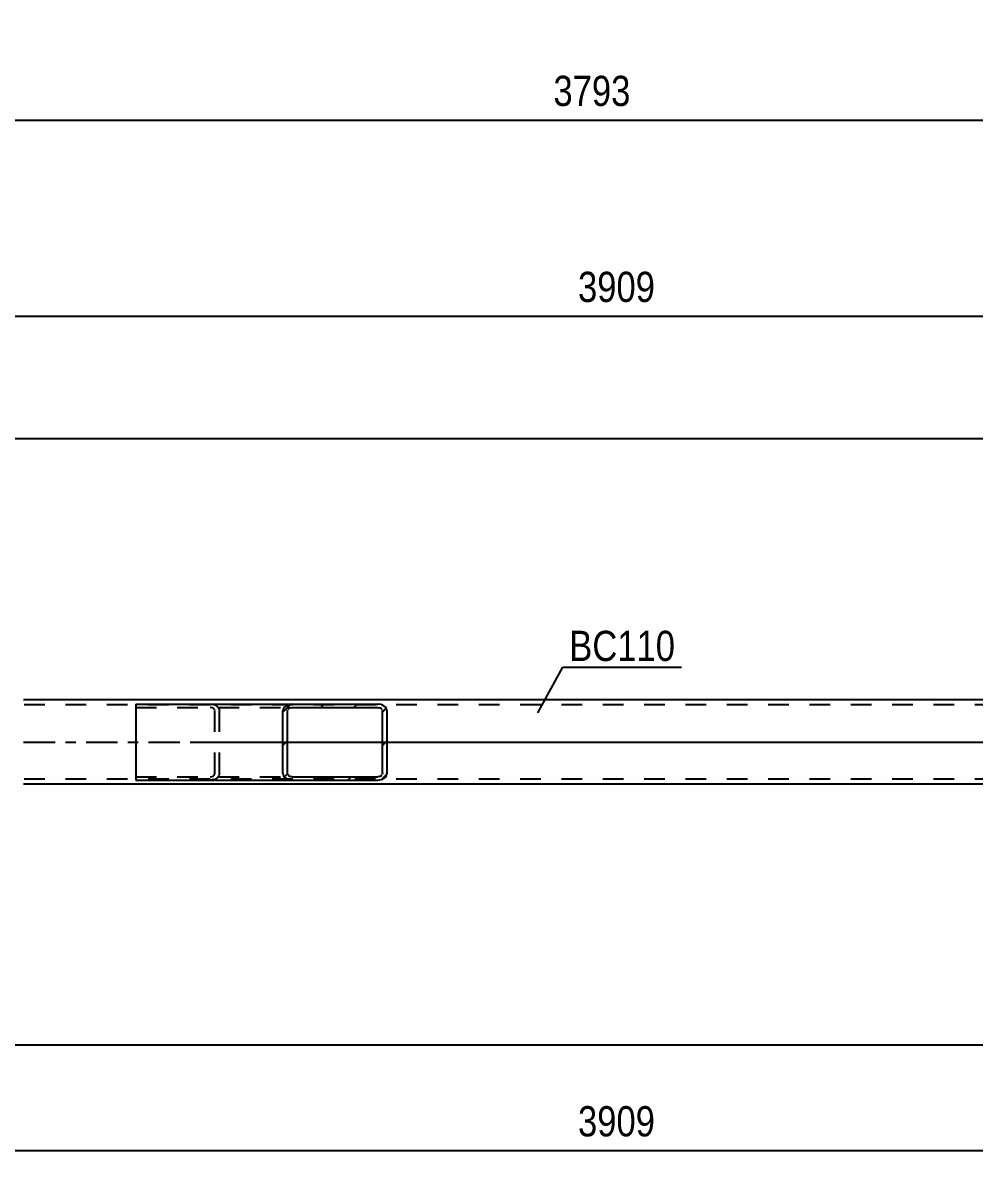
# Model space of a CAD drawing. Header units: millimetres. Extents: x -156 to 1033, y -616 to 225.
# Drawn here: x -64.5 to 25.8, y -314.2 to -204.9 of the extents above; entities that cross this region are included whole.
import ezdxf

# ---------------------------------------------------------------- set-up
doc = ezdxf.new("R2010")
doc.units = ezdxf.units.MM
doc.linetypes.add('DXK_LINE_DOT2', pattern=[3.9198, 1.9599, -1.9599])
doc.linetypes.add('DXK_LINE_DOT3', pattern=[5.9187, 2.979, -0.9799, 0.9799, -0.9799])
doc.styles.add('Arial Narrow', font='ARIALN.TTF', dxfattribs={"height": 0.2})

# ---------------------------------------------------------------- blocks, each defined once
blk = doc.blocks.new('Part-404205526-5408 - 5400')
at = {"color": 2, "linetype": 'Continuous'}
for p, q in [((861.78, -269.1), (-64.42, -269.1)), ((861.78, -277.1), (-64.42, -277.1))]:
    blk.add_line(p, q, dxfattribs=at)
at = {"color": 7, "linetype": 'DXK_LINE_DOT2'}
for p, q in [((866.58, -269.58), (-64.42, -269.58)), ((866.58, -276.62), (-64.42, -276.62))]:
    blk.add_line(p, q, dxfattribs=at)
at = {"color": 7, "linetype": 'DXK_LINE_DOT3'}
blk.add_line((-64.42, -273.1), (866.58, -273.1), dxfattribs=at)
blk = doc.blocks.new('Part-404205526-5601 - 5400')
at = {"linetype": 'Continuous'}
h = blk.add_hatch(dxfattribs=at)
h.set_pattern_fill('', scale=0.7, style=0, pattern_type=0)
h.set_pattern_definition([(45, (-30.4934, -276.6537), (-1.57154, 1.57154), [])])
h.paths.add_polyline_path([(-30.83, -276.7), (-30.49, -276.65), (-30.21, -276.51), (-30.02, -276.31), (-29.95, -276.06), (-29.95, -270.14), (-30.02, -269.9), (-30.21, -269.69), (-30.49, -269.55), (-30.83, -269.5), (-38.96, -269.5), (-39.29, -269.55), (-39.58, -269.69), (-39.77, -269.9), (-39.83, -270.14), (-39.83, -276.06), (-39.77, -276.31), (-39.58, -276.51), (-39.29, -276.65), (-38.96, -276.7)])
h.paths.add_polyline_path([(-39.12, -276.36), (-39.27, -276.29), (-39.36, -276.18), (-39.4, -276.06), (-39.4, -270.14), (-39.36, -270.02), (-39.27, -269.92), (-39.12, -269.85), (-38.96, -269.82), (-30.83, -269.82), (-30.66, -269.85), (-30.52, -269.92), (-30.42, -270.02), (-30.39, -270.14), (-30.39, -276.06), (-30.42, -276.18), (-30.52, -276.29), (-30.66, -276.36), (-30.83, -276.38), (-38.96, -276.38)])
at = {"color": 2, "linetype": 'Continuous'}
for p, q in [((-53.78, -269.5), (-53.78, -276.7)), ((-53.78, -269.5), (-38.96, -269.5)), ((-39.77, -269.9), (-39.83, -270.14)), ((-38.96, -269.5), (-39.29, -269.55)), ((-39.12, -269.85), (-38.96, -269.82)), ((-38.96, -269.5), (-30.83, -269.5)), ((-38.96, -269.82), (-30.83, -269.82)), ((-30.49, -269.55), (-30.83, -269.5)), ((-30.83, -269.82), (-30.66, -269.85)), ((-29.95, -270.14), (-30.02, -269.9)), ((-39.83, -276.06), (-39.83, -270.14)), ((-39.4, -270.14), (-39.36, -270.02)), ((-39.4, -276.06), (-39.4, -270.14)), ((-30.42, -270.02), (-30.39, -270.14)), ((-30.39, -276.06), (-30.39, -270.14)), ((-29.95, -276.06), (-29.95, -270.14)), ((-39.83, -276.06), (-39.77, -276.31)), ((-39.36, -276.18), (-39.4, -276.06)), ((-38.96, -276.38), (-39.12, -276.36)), ((-38.96, -276.38), (-30.83, -276.38)), ((-30.66, -276.36), (-30.83, -276.38)), ((-30.39, -276.06), (-30.42, -276.18)), ((-30.02, -276.31), (-29.95, -276.06)), ((-53.78, -276.7), (-38.96, -276.7)), ((-39.29, -276.65), (-38.96, -276.7)), ((-38.96, -276.7), (-30.83, -276.7)), ((-30.83, -276.7), (-30.49, -276.65))]:
    blk.add_line(p, q, dxfattribs=at)
at = {"color": 7, "linetype": 'DXK_LINE_DOT2'}
for p, q in [((-53.78, -269.82), (-30.83, -269.82)), ((-46.72, -269.5), (-46.38, -269.55)), ((-46.55, -269.85), (-46.72, -269.82)), ((-45.9, -269.9), (-45.84, -270.14)), ((-38.96, -269.5), (-30.83, -269.5)), ((-46.28, -270.14), (-46.31, -270.02)), ((-46.28, -276.06), (-46.28, -270.14)), ((-45.84, -276.06), (-45.84, -270.14)), ((-53.78, -276.38), (-30.83, -276.38)), ((-46.72, -276.38), (-46.55, -276.36)), ((-46.31, -276.18), (-46.28, -276.06)), ((-45.84, -276.06), (-45.9, -276.31)), ((-46.38, -276.65), (-46.72, -276.7)), ((-38.96, -276.7), (-30.83, -276.7))]:
    blk.add_line(p, q, dxfattribs=at)
for centre, radius, start, end in [((-46.65, -270.23), 0.401, 32.4104, 75.4453), ((-46.58, -270.33), 0.802, 32.4104, 75.4453), ((-46.65, -275.97), 0.401, 284.5547, 327.5896), ((-46.58, -275.88), 0.802, 284.5547, 327.5896)]:
    blk.add_arc(centre, radius, start, end, dxfattribs=at)
at = {"color": 2, "linetype": 'Continuous'}
for centre, radius, start, end in [((-39.09, -270.33), 0.802, 104.5547, 147.5896), ((-39.02, -270.23), 0.401, 104.5547, 147.5896), ((-30.76, -270.23), 0.401, 32.4104, 75.4453), ((-30.69, -270.33), 0.802, 32.4104, 75.4453), ((-39.09, -275.88), 0.802, 212.4104, 255.4453), ((-39.02, -275.97), 0.401, 212.4104, 255.4453), ((-30.76, -275.97), 0.401, 284.5547, 327.5896), ((-30.69, -275.88), 0.802, 284.5547, 327.5896)]:
    blk.add_arc(centre, radius, start, end, dxfattribs=at)
blk = doc.blocks.new('StraightDimension-404205526-5883 - 5400')
at = {"color": 7, "linetype": 'Continuous'}
for p, q in [((-95.32, -245.86), (-96.52, -242.86)), ((56.09, -244.36), (-98.77, -244.36)), ((-95.92, -301.84), (-95.92, -244.36)), ((-96.52, -300.34), (-95.32, -303.34)), ((56.09, -301.84), (-98.77, -301.84))]:
    blk.add_line(p, q, dxfattribs=at)
at = {"color": 0}
blk.add_wipeout([(-96.67, -268.85), (-100.87, -268.85), (-100.87, -277.36), (-96.67, -277.36)], dxfattribs=at)
at = {"color": 3, "style": 'Arial Narrow'}
blk.add_text('1437', height=2.863, rotation=90.0002, dxfattribs=at).set_placement((-97.27, -276.76))
blk = doc.blocks.new('StraightDimension-404205526-17000 - 5400')
at = {"color": 7, "linetype": 'Continuous'}
for p, q in [((31.96, -259.2), (33.16, -262.2)), ((55.29, -260.7), (29.71, -260.7)), ((32.56, -273.1), (32.56, -260.7)), ((33.16, -274.6), (31.96, -271.6)), ((-48.13, -273.1), (34.96, -273.1))]:
    blk.add_line(p, q, dxfattribs=at)
at = {"color": 0}
blk.add_wipeout([(31.81, -263.56), (27.61, -263.56), (27.61, -270.24), (31.81, -270.24)], dxfattribs=at)
at = {"color": 3, "style": 'Arial Narrow'}
blk.add_text('310', height=2.863, rotation=90.0002, dxfattribs=at).set_placement((31.21, -269.64))
blk = doc.blocks.new('StraightDimension-404205526-17001 - 5400')
at = {"color": 7, "linetype": 'Continuous'}
for p, q in [((31.96, -271.6), (33.16, -274.6)), ((-48.13, -273.1), (34.96, -273.1)), ((32.56, -285.5), (32.56, -273.1)), ((33.16, -287), (31.96, -284)), ((55.32, -285.5), (29.71, -285.5))]:
    blk.add_line(p, q, dxfattribs=at)
at = {"color": 0}
blk.add_wipeout([(31.81, -275.96), (27.61, -275.96), (27.61, -282.64), (31.81, -282.64)], dxfattribs=at)
at = {"color": 3, "style": 'Arial Narrow'}
blk.add_text('310', height=2.863, rotation=90.0002, dxfattribs=at).set_placement((31.21, -282.04))
blk = doc.blocks.new('StraightDimension-404205526-17166 - 5400')
at = {"color": 7, "linetype": 'Continuous'}
for p, q in [((56.29, -259.7), (56.29, -205.53)), ((-77.32, -268.1), (-77.32, -211.01)), ((-75.82, -213.54), (-78.82, -214.74)), ((-77.32, -214.14), (56.29, -214.14)), ((54.79, -214.74), (57.79, -213.54))]:
    blk.add_line(p, q, dxfattribs=at)
at = {"color": 0}
blk.add_wipeout([(-6.26, -213.39), (-6.26, -209.19), (-14.77, -209.19), (-14.77, -213.39)], dxfattribs=at)
at = {"color": 3, "style": 'Arial Narrow'}
blk.add_text('3793', height=2.863, dxfattribs=at).set_placement((-14.17, -212.79))
at = {"color": 0, "linetype": 'Continuous'}
for points in [[(55.69, -204.93), (51.49, -204.93), (51.49, -213.44), (55.69, -213.44)], [(-77.92, -210.41), (-82.12, -210.41), (-82.12, -213.44), (-77.92, -213.44)]]:
    blk.add_wipeout(points, dxfattribs=at)
at = {"color": 3, "linetype": 'Continuous', "style": 'Arial Narrow'}
for s, height, p in [('3793', 2.863, (55.09, -212.84)), ('0', 2.86, (-78.52, -212.84))]:
    blk.add_text(s, height=height, rotation=90.0002, dxfattribs=at).set_placement(p)
blk = doc.blocks.new('StraightDimension-404205526-22617 - 5400')
at = {"color": 7, "linetype": 'Continuous'}
for p, q in [((60.95, -251.59), (60.95, -224.1)), ((-77.32, -268.1), (-77.32, -229.59)), ((-75.82, -232.12), (-78.82, -233.32)), ((-77.32, -232.72), (60.95, -232.72)), ((59.45, -233.32), (62.45, -232.12))]:
    blk.add_line(p, q, dxfattribs=at)
at = {"color": 0}
blk.add_wipeout([(-3.93, -231.97), (-3.93, -227.77), (-12.44, -227.77), (-12.44, -231.97)], dxfattribs=at)
at = {"color": 3, "style": 'Arial Narrow'}
blk.add_text('3909', height=2.863, dxfattribs=at).set_placement((-11.84, -231.37))
at = {"color": 0, "linetype": 'Continuous'}
for points in [[(60.35, -223.5), (56.15, -223.5), (56.15, -232.02), (60.35, -232.02)], [(-77.92, -228.99), (-82.12, -228.99), (-82.12, -232.02), (-77.92, -232.02)]]:
    blk.add_wipeout(points, dxfattribs=at)
at = {"color": 3, "linetype": 'Continuous', "style": 'Arial Narrow'}
for s, height, p in [('3909', 2.863, (59.75, -231.42)), ('0', 2.86, (-78.52, -231.42))]:
    blk.add_text(s, height=height, rotation=90.0002, dxfattribs=at).set_placement(p)
blk = doc.blocks.new('StraightDimension-404205526-22668 - 5400')
at = {"color": 7, "linetype": 'Continuous'}
for p, q in [((-77.32, -278.1), (-77.32, -314.23)), ((60.95, -293.9), (60.95, -314.23)), ((-75.82, -311.23), (-78.82, -312.43)), ((59.45, -312.43), (62.45, -311.23)), ((-77.32, -311.83), (60.95, -311.83))]:
    blk.add_line(p, q, dxfattribs=at)
at = {"color": 0}
blk.add_wipeout([(-3.93, -311.08), (-3.93, -306.88), (-12.44, -306.88), (-12.44, -311.08)], dxfattribs=at)
at = {"color": 3, "style": 'Arial Narrow'}
blk.add_text('3909', height=2.863, dxfattribs=at).set_placement((-11.84, -310.48))
blk = doc.blocks.new('Mark-404205526-5404 - 5400')
at = {"color": 30, "linetype": 'Continuous'}
for p, q in [((-15.66, -270.34), (-13.27, -266.01)), ((-13.27, -266.01), (-2.02, -266.01))]:
    blk.add_line(p, q, dxfattribs=at)
at = {"color": 0}
blk.add_wipeout([(-2.62, -265.41), (-2.62, -262.41), (-12.67, -262.41), (-12.67, -265.41)], dxfattribs=at)
blk.add_wipeout([(-2.62, -265.41), (-2.62, -262.41), (-12.67, -262.41), (-12.67, -265.41)], dxfattribs=at)
at = {"color": 3, "style": 'Arial Narrow'}
blk.add_text('BC110', height=2.863, dxfattribs=at).set_placement((-12.67, -265.41))

msp = doc.modelspace()

# ---------------------------------------------------------------- block references
for name in ['Part-404205526-5408 - 5400', 'Part-404205526-5601 - 5400']:
    msp.add_blockref(name, (0, 0))

# ---------------------------------------------------------------- next in the draw order: block references
msp.add_blockref('StraightDimension-404205526-5883 - 5400', (0, 0))

# ---------------------------------------------------------------- next in the draw order: block references
msp.add_blockref('StraightDimension-404205526-17000 - 5400', (0, 0))

# ---------------------------------------------------------------- next in the draw order: block references
for name in ['StraightDimension-404205526-17166 - 5400', 'StraightDimension-404205526-17001 - 5400']:
    msp.add_blockref(name, (0, 0))

# ---------------------------------------------------------------- next in the draw order: block references
for name in ['StraightDimension-404205526-22617 - 5400', 'StraightDimension-404205526-22668 - 5400']:
    msp.add_blockref(name, (0, 0))

# ---------------------------------------------------------------- next in the draw order: block references
msp.add_blockref('Mark-404205526-5404 - 5400', (0, 0))

doc.saveas('drawing.dxf')
